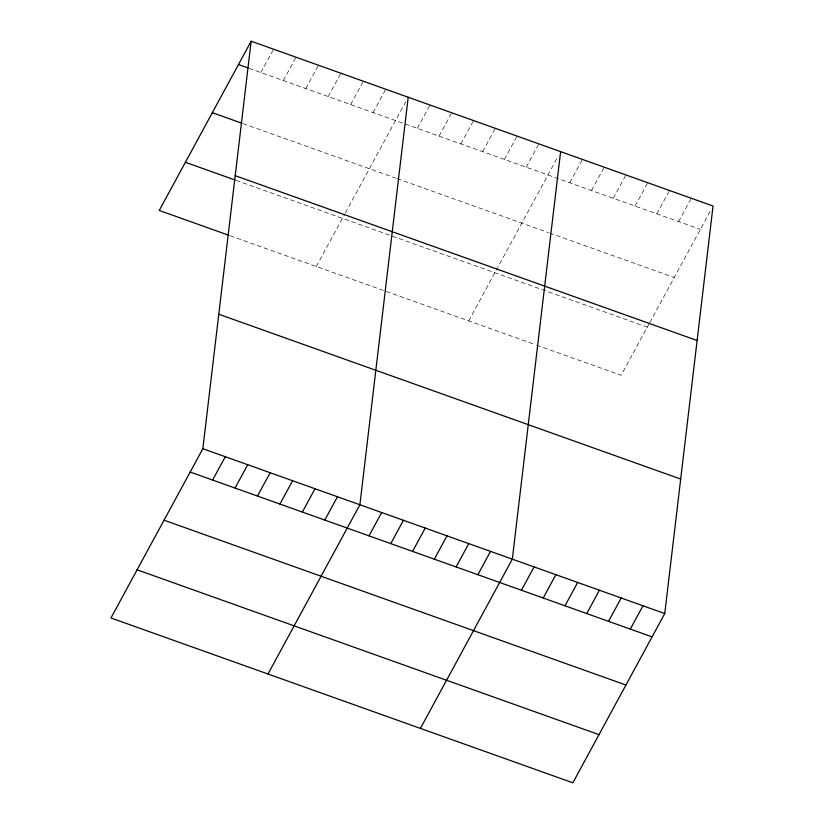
<?xml version="1.0" encoding="UTF-8"?>
<svg xmlns="http://www.w3.org/2000/svg" width="824" height="824" viewBox="0 0 824 824"><rect width="100%" height="100%" fill="white"/><g stroke="black" fill="none" stroke-linecap="round" stroke-linejoin="round"><path stroke-width="0.62" stroke-dasharray="4.12 3.09" d="M260.92 72.533L273.589 49.203M283.353 80.536L296.022 57.216M305.786 88.549L318.455 65.22M328.22 96.552L340.889 73.223M350.653 104.555L363.322 81.236M373.097 112.569L385.756 89.239M316.292 266.502L344.834 213.931M345.441 212.829L405.779 101.692M417.304 128.338L429.974 105.019M439.079 136.115L451.748 112.785M460.853 143.881L473.522 120.551M482.627 151.657L495.296 128.328M504.401 159.423L517.07 136.094M526.176 167.2L538.845 143.87M468.722 320.897L558.209 156.086M569.734 182.743L582.393 159.413M591.508 190.509L604.177 167.179M613.283 198.275L625.952 174.956M635.057 206.052L647.726 182.722M656.831 213.818L669.5 190.488M678.605 221.594L691.274 198.265M649.096 323.822L621.152 375.291L536.465 345.071M649.693 322.72L710.638 210.481M249.106 68.32L700.379 229.36M243.039 123.641L395.994 178.221M397.209 178.653L548.424 232.615M549.629 233.048L674.238 277.513M236.169 180.415L647.293 327.128M230.102 235.736L534.055 344.205"/><path stroke-width="1.24" d="M202.848 448.709L251.145 41.2L713.048 206.031L664.752 613.55L572.855 782.8L110.952 617.969L202.848 448.709L664.752 613.55M408.199 97.242L359.892 504.752L267.996 674.011M560.619 151.637L512.322 559.146L420.425 728.406M251.145 41.2L159.248 210.45L228.918 235.314M212.613 480.042L225.282 456.723M235.056 488.055L247.715 464.726M257.49 496.058L270.159 472.729M279.923 504.061L292.592 480.732M302.357 512.075L315.026 488.745M324.79 520.078L337.459 496.748M369.008 535.857L381.667 512.528M390.782 543.624L403.441 520.294M412.556 551.4L425.225 528.071M434.33 559.166L446.999 535.837M456.105 566.933L468.774 543.613M477.879 574.709L490.548 551.38M521.427 590.252L534.096 566.922M543.212 598.018L555.87 574.689M564.986 605.794L577.645 582.465M586.76 613.561L599.419 590.231M608.534 621.337L621.203 598.008M630.309 629.103L642.977 605.774M238.486 64.529L247.931 67.898M212.335 112.682L241.854 123.219M235.211 175.677L697.114 340.508M185.4 162.297L234.995 179.993M218.793 314.232L680.686 479.063M190.179 472.039L652.083 636.87M164.038 520.191L625.941 685.032M137.093 569.806L598.996 734.648"/></g></svg>
